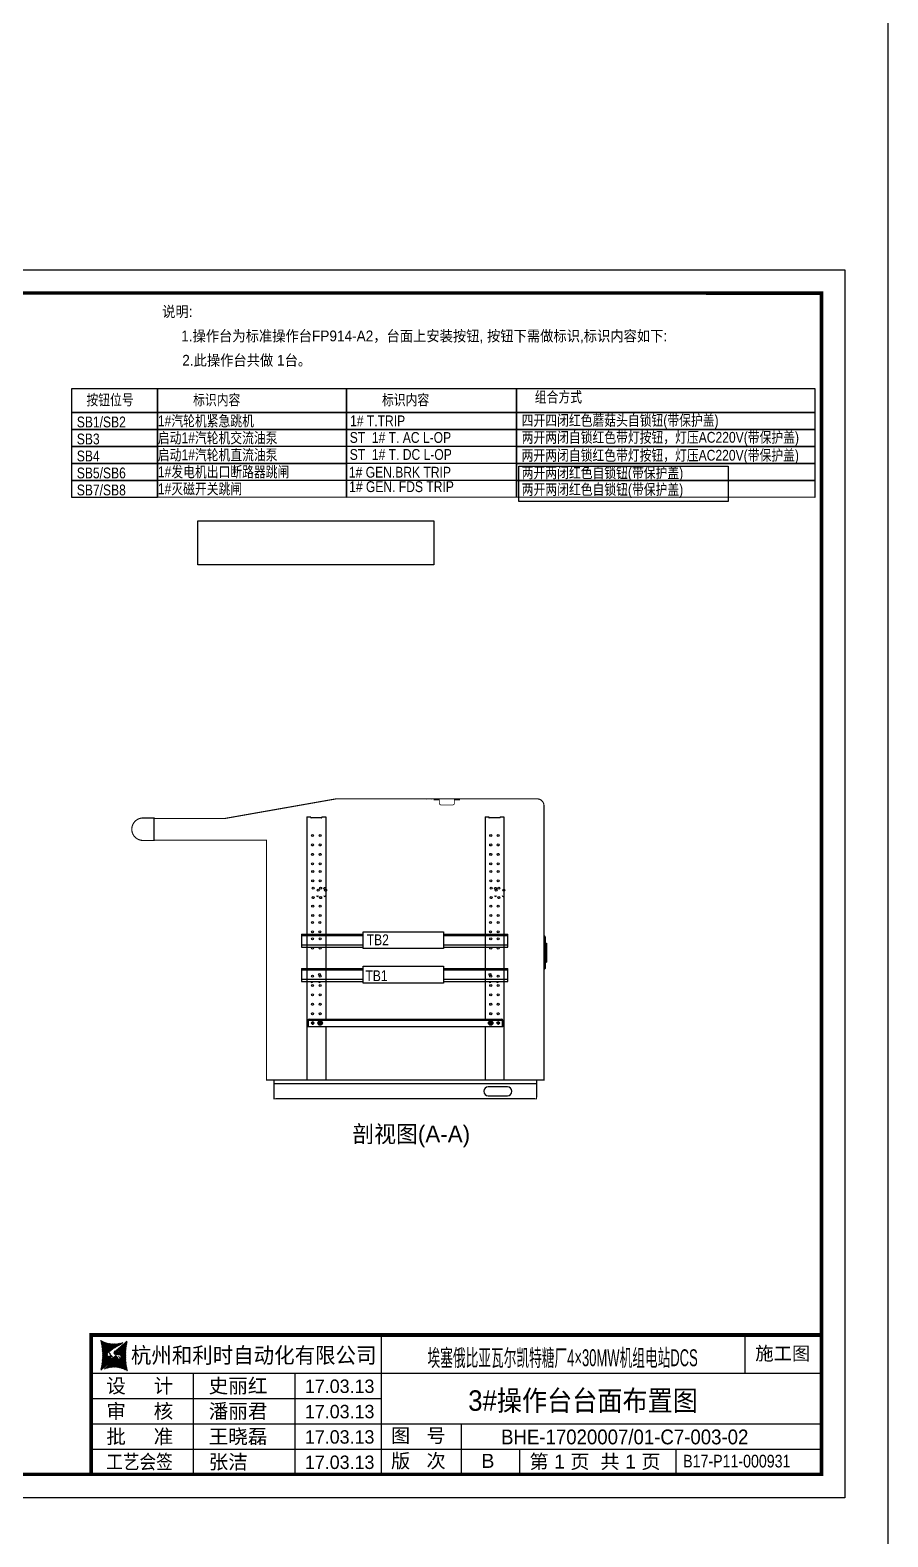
# Model space of a CAD drawing. Extents: x -6428 to 12983, y -8159 to 7918.
# Drawn here: x 825 to 3112, y -4140 to -121 of the extents above; entities that cross this region are included whole.
import ezdxf
from ezdxf.enums import TextEntityAlignment as Align

# ---------------------------------------------------------------- set-up
doc = ezdxf.new("R2010")
doc.units = 0
doc.header["$LTSCALE"] = 10
doc.header["$MEASUREMENT"] = 0
doc.layers.get('0').update_dxf_attribs({"linetype": 'CONTINUOUS'})
doc.layers.add('操作台', color=7, linetype='CONTINUOUS')
doc.layers.add('标准图框及表格', color=7, linetype='CONTINUOUS')
doc.styles.add('HZ', font='arial.ttf')
pattern_1 = [(44.99999999999999, (62644.0067448291, -8867.199472524246), (-0.0585086954904412, 0.0585086954904411), [])]

# ---------------------------------------------------------------- blocks, each defined once
blk = doc.blocks.new('A4横图框')
at = {"layer": '标准图框及表格'}
h = blk.add_hatch(dxfattribs=at)
h.set_pattern_fill('ANSI31', color=5, scale=0.6619503254347141, style=0)
h.set_pattern_definition(pattern_1)
edge = h.paths.add_edge_path()
edge.add_arc((172.0496336600836, 30.69212609582466), 4.385420906004984, 238.1092081981574, 291.6531626184828)
edge.add_line((173.6677973982941, 26.61616453574824), (171.196811844281, 24.96342290218163))
edge.add_arc((159.3070898954674, 24.3208542135166), 10.7566927883141, 346.3915348661823, 374.2500326978036)
edge.add_line((169.7618019691645, 21.78995808790059), (171.9104852834489, 23.56403812982753))
edge.add_line((171.4204084507573, 24.1656820832199), (171.8022310894366, 24.1166197839688))
edge.add_spline(control_points=[(171.9076070613291, 23.5612403362524), (171.9782900895288, 23.62994398235459), (172.1063522407994, 23.75441992713461), (172.0982616688188, 24.08853178891007), (171.9041487548593, 24.10756342964889), (171.8004776051012, 24.11772778213201)], knot_values=[0, 0, 0, 0, 0.4839426457554279, 0.8767979790800492, 1.327118297953632, 1.327118297953632, 1.327118297953632, 1.327118297953632], weights=[1, 1, 1, 1, 1, 1], degree=3, periodic=0)
edge.add_spline(control_points=[(171.1960063120995, 24.96162603088887), (171.1383141229226, 24.91365774510486), (171.0341186915675, 24.8270242458879), (170.9598882847849, 24.7139107687239), (170.9267586692795, 24.6634273324584)], knot_values=[0, 0, 0, 0, 0.3714719093679447, 0.6708997588589845, 0.6708997588589845, 0.6708997588589845, 0.6708997588589845], weights=[1, 1, 1, 1, 1], degree=3, periodic=0)
edge.add_spline(control_points=[(171.0177855927386, 24.80139777460717), (170.9739837601, 24.75182568643358), (170.8874405854212, 24.63411966883577), (170.9097232617123, 24.3685217488732), (171.1438352137548, 24.19634813917073), (171.3287228371982, 24.17648276396212), (171.4184515092992, 24.16684180637679)], knot_values=[0.7541598914195891, 0.7541598914195891, 0.7541598914195891, 0.7541598914195891, 1.341857983071981, 2.043049761279585, 2.907443457733577, 3.722510221717078, 3.722510221717078, 3.722510221717078, 3.722510221717078], weights=[1, 1, 1, 1, 1, 1, 1], degree=3, periodic=0)
h = blk.add_hatch(dxfattribs=at)
h.set_pattern_fill('ANSI31', color=3, scale=0.6619503254347141, style=0)
h.set_pattern_definition(pattern_1)
edge = h.paths.add_edge_path()
edge.add_line((172.3049198977887, 24.52368860467541), (172.721034344714, 24.47090439472086))
edge.add_spline(control_points=[(172.1916602588671, 25.0804680907735), (172.1209772306528, 25.01176444467858), (171.9929150793969, 24.88728849988405), (172.0010056513629, 24.55317663812311), (172.1951185653369, 24.534144997377), (172.2987897150951, 24.52398064490117)], knot_values=[0, 0, 0, 0, 0.4839426457555314, 0.8767979790801576, 1.327118297953697, 1.327118297953697, 1.327118297953697, 1.327118297953697], weights=[1, 1, 1, 1, 1, 1], degree=3, periodic=0)
edge.add_line((174.3374653510318, 26.85175033912531), (172.1887820367474, 25.07767029719838))
edge.add_spline(control_points=[(173.1119433092453, 23.87664749850082), (173.1429732385941, 23.9160490896524), (173.2103720449149, 24.02492790509717), (173.1895440584403, 24.27318667815998), (172.9554321064269, 24.44536028784789), (172.7705444829544, 24.46522566305651), (172.6808158108824, 24.47486662065639)], knot_values=[0.8947336582581218, 0.8947336582581218, 0.8947336582581218, 0.8947336582581218, 1.341857983071981, 2.043049761279585, 2.907443457733577, 3.722510221717078, 3.722510221717078, 3.722510221717078, 3.722510221717078], weights=[1, 1, 1, 1, 1, 1, 1], degree=3, periodic=0)
edge.add_line((173.0325647221971, 23.79264395867943), (173.1243460055912, 23.89147256635482))
edge.add_line((172.905024764018, 23.67952689414087), (173.0325647221971, 23.79264395867212))
edge.add_line((170.431469921873, 22.02554389127766), (172.9024554758862, 23.67828552484428))
edge.add_arc((172.0496336600836, 17.94958233120851), 4.385420906004984, 58.1092081981576, 111.6531626184829)
edge.add_arc((184.7921774246996, 24.3208542135166), 10.7566927883141, 166.3915348661824, 194.2500326978025)
at = {"layer": '标准图框及表格', "color": 7}
for p, q in [((0.0013954609912616, 210.0032846437229), (297.0014441308175, 210.0032846437229)), ((0.0013954609912616, 0.0032502307208233), (0.0013954609912616, 210.0032846437229)), ((297.0014441308175, 210.0032846437229), (297.0014441308175, 0.0032502307208233)), ((217.7550332142755, 4.003284256038056), (217.7550332142755, 27.83661758936654)), ((279.9469701136921, 21.33661758936654), (279.9469701136921, 27.83661758936654)), ((168.1328066468058, 21.33661758936654), (292.9334290521556, 21.33661758936654)), ((185.6449392240147, 4.003284256038056), (185.6449392240292, 21.33661758936654)), ((203.0006413213422, 4.003284256038056), (203.0006413213568, 21.33661758936654)), ((168.1328066468058, 17.00328425603806), (217.7550332142755, 17.00328425603806)), ((168.1328066468058, 12.66995092270957), (292.9334290521556, 12.66995092270957)), ((231.4498319004824, 4.003284256038056), (231.4498319004824, 12.66995092270957)), ((168.1328066468058, 8.336617589373816), (292.9334290521556, 8.336617589373816)), ((241.4270588527042, 4.003284256038056), (241.4270588527042, 8.336617589373816)), ((268.120108647513, 4.003284256038056), (268.120108647513, 8.336617589373816)), ((168.1328066468058, 4.003284256038056), (292.9334290521556, 4.003284256038056)), ((297.0014441308175, 0.0032502307208233), (0.0013954609912616, 0.0032502307208233))]:
    blk.add_line(p, q, dxfattribs=at)
for points, const_width in [([(12.00143194437442, 206.0152988131507), (293.0014441308175, 206.0032506184056), (293.0014441308175, 4.003284256038056), (12.00143194437442, 4.003284256038056), (12.00143194437442, 206.0032506184056)], 0.6000000983228672), ([(292.9334290521556, 27.83661758937381), (168.1328066468058, 27.83661758937381), (168.1328066468058, 4.003284256038056)], 0.65)]:
    blk.add_lwpolyline(points, dxfattribs=dict(at, const_width=const_width))
at = {"layer": '标准图框及表格', "color": 5, "style": 'HZ'}
for s, p in [('pgqh', (170.0333635432534, 25.80304024583023)), ('hollilas', (170.0466366199025, 23.71374969515312))]:
    blk.add_text(s, height=0.4136785714285714, dxfattribs=at).set_placement(p)
at = {"layer": '标准图框及表格', "color": 7, "style": 'HZ'}
for s, height, width, p in [('杭州和利时自动化有限公司', 2.7, 0.95, (174.9285941560083, 23.02911227819135)), ('工艺会签', 2.449999999999999, 0.85, (170.7212873600156, 4.927898099951165))]:
    blk.add_text(s, height=height, dxfattribs=dict(at, width=width)).set_placement(p)
at = {"layer": '标准图框及表格', "color": 3, "style": 'HZ'}
for s, height, p in [('auto', 0.6894642857142859, (172.1807441825285, 24.64895443542486)), ('hollysys', 0.3447321428571429, (172.3103532946761, 22.62004550448043))]:
    blk.add_text(s, height=height, dxfattribs=at).set_placement(p)
at = {"layer": '标准图框及表格', "color": 7, "style": 'HZ'}
for s, height, p in [('设     计', 2.449999999999999, (170.7212873600156, 17.92789809995847)), ('审     核', 2.449999999999999, (170.7212873600156, 13.59456476662271)), ('批     准', 2.449999999999999, (170.7212873600119, 9.261231433286953)), ('图   号', 2.399999999999999, (219.3988483406183, 9.450548544822992)), ('版   次', 2.399999999999999, (219.3988483406183, 5.117215211487234))]:
    blk.add_text(s, height=height, dxfattribs=at).set_placement(p)
at = {"layer": '标准图框及表格', "color": 7, "style": 'HZ', "flags": 8}
for tag, height, width, p in [('工程名称', 2.892696969694902, 0.65, (247.8353315485956, 22.94014901757174)), ('图纸名称', 3.499999999999999, 0.9, (252.2228085267316, 14.87880182043022))]:
    blk.add_attdef(tag, text='', height=height, dxfattribs=dict(at, width=width)).set_placement(p, align=Align.CENTER)
blk.add_attdef('设计阶段', text='', height=2.299999999999999, dxfattribs=at).set_placement((286.3714665038433, 23.54666542107214), align=Align.CENTER)
for tag, p, height in [('设计人', (188.2334199372244, 17.92789809995847), 2.449999999999999), ('审核人', (188.2334199372099, 13.59456476662271), 2.449999999999999), ('会签人', (188.2334199372099, 9.2612314332942), 2.449999999999999), ('批准人', (188.2334199371953, 4.927898099958441), 2.449999999999999), ('版次', (234.8449582635331, 5.117215211487234), 2.399999999999999), ('第几页共几页', (243.0562623004216, 4.991982186801863), 2.399999999999999)]:
    blk.add_attdef(tag, p, '', height=height, dxfattribs=at)
for tag, p, height, width in [('设计时间', (204.6762329055318, 17.92789809995847), 2.299999999999999, 0.95), ('审核时间', (204.6762329055318, 13.59456476662998), 2.299999999999999, 0.95), ('会签时间', (204.6762329055172, 9.2612314332942), 2.299999999999999, 0.95), ('图纸编号', (238.2096247235004, 9.144936985527348), 2.531109848483039, 0.9), ('批准时间', (204.6762329055172, 4.927898099958441), 2.299999999999999, 0.95), ('图纸标准', (269.3453519223485, 5.193019987101081), 2.169522727271176, 0.8)]:
    blk.add_attdef(tag, p, '', height=height, dxfattribs=dict(at, width=width))

msp = doc.modelspace()

# ---------------------------------------------------------------- linework, layer by layer
at = {"color": 6}
for p, q in [((1548.231584195234, -2531.827110673401), (1712.845707080776, -2531.827110673401)), ((1927.401229699853, -2531.827110673401), (2098.727741921559, -2531.827110673401)), ((2098.727741921559, -2566.827110673401), (2098.727741921559, -2531.827110673401)), ((1712.845707080776, -2536.827110673401), (1548.231584195234, -2536.827110673401)), ((1712.845707080776, -2561.827110673401), (1548.231584195234, -2561.827110673401)), ((1548.231584195234, -2566.827110673401), (1712.845707080776, -2566.827110673401)), ((2098.727741921559, -2536.827110673401), (1927.401229699853, -2536.827110673401)), ((2098.727741921559, -2561.827110673401), (1927.401229699853, -2561.827110673401)), ((1927.401229699853, -2566.827110673401), (2098.727741921559, -2566.827110673401)), ((1547.98804579218, -2623.5034792166), (1712.602168677721, -2623.5034792166)), ((1712.602168677721, -2628.5034792166), (1547.98804579218, -2628.5034792166)), ((1927.157691296798, -2623.5034792166), (2098.484203518504, -2623.5034792166)), ((2098.484203518504, -2628.5034792166), (1927.157691296798, -2628.5034792166)), ((2098.484203518504, -2658.5034792166), (2098.484203518504, -2623.5034792166)), ((1712.602168677721, -2653.5034792166), (1547.98804579218, -2653.5034792166)), ((1547.98804579218, -2658.5034792166), (1712.602168677721, -2658.5034792166)), ((2098.484203518504, -2653.5034792166), (1927.157691296798, -2653.5034792166)), ((1927.157691296798, -2658.5034792166), (2098.484203518504, -2658.5034792166))]:
    msp.add_line(p, q, dxfattribs=at)
at = {"layer": '操作台', "color": 3}
msp.add_line((2122.093665446786, -1076.797133716315), (2122.093665446786, -1276.16839103044), dxfattribs=at)
at = {"layer": '操作台', "color": 2, "linetype": 'Continuous'}
for p, q in [((1880.484685120781, -2170.307938020284), (1881.885100197182, -2172.307938020284)), ((1894.665047634885, -2170.307938020284), (1896.065462711286, -2172.307938020284)), ((1908.845410148982, -2170.307938020284), (1910.245825225383, -2172.307938020284)), ((1567.34732753988, -2763.607319316884), (1566.395314760081, -2760.054359252884)), ((1573.452593919978, -2761.288807293785), (1572.916695535078, -2759.288807293785)), ((1580.179103724179, -2761.288807293785), (1579.643205339279, -2759.288807293785)), ((1586.905613528482, -2761.288807293785), (1586.369715143582, -2759.288807293785)), ((1593.632123332679, -2761.288807293785), (1593.096224947779, -2759.288807293785)), ((1600.358633136978, -2761.288807293785), (1599.822734752078, -2759.288807293785)), ((1607.085142941178, -2761.288807293785), (1606.549244556282, -2759.288807293785)), ((1613.811652745481, -2761.288807293785), (1613.275754360581, -2759.288807293785)), ((1620.538162549678, -2761.288807293785), (1620.00226416488, -2759.288807293785)), ((1627.264672353981, -2761.288807293785), (1626.728773969081, -2759.288807293785)), ((1633.991182158182, -2761.288807293785), (1633.45528377338, -2759.288807293785)), ((1640.717691962481, -2761.288807293785), (1640.18179357758, -2759.288807293785)), ((1647.444201766678, -2761.288807293785), (1646.90830338188, -2759.288807293785)), ((1654.17071157098, -2761.288807293785), (1653.63481318608, -2759.288807293785)), ((1660.897221375181, -2761.288807293785), (1660.361322990379, -2759.288807293785)), ((1667.62373117948, -2761.288807293785), (1667.08783279458, -2759.288807293785)), ((1674.350240983681, -2761.288807293785), (1673.814342598879, -2759.288807293785)), ((1681.07675078798, -2761.288807293785), (1680.54085240308, -2759.288807293785)), ((1687.803260592181, -2761.288807293785), (1687.267362207382, -2759.288807293785)), ((1694.52977039648, -2761.288807293785), (1693.99387201158, -2759.288807293785)), ((1701.256280200677, -2761.288807293785), (1700.720381815878, -2759.288807293785)), ((1707.982790004979, -2761.288807293785), (1707.44689162008, -2759.288807293785)), ((1714.70929980918, -2761.288807293785), (1714.173401424382, -2759.288807293785)), ((1721.435809613479, -2761.288807293785), (1720.899911228579, -2759.288807293785)), ((1728.16231941768, -2761.288807293785), (1727.626421032878, -2759.288807293785)), ((1734.888829221982, -2761.288807293785), (1734.352930837082, -2759.288807293785)), ((1741.61533902618, -2761.288807293785), (1741.079440641382, -2759.288807293785)), ((1748.341848830479, -2761.288807293785), (1747.805950445578, -2759.288807293785)), ((1755.068358634679, -2761.288807293785), (1754.532460249877, -2759.288807293785)), ((1761.794868438982, -2761.288807293785), (1761.258970054082, -2759.288807293785)), ((1768.521378243179, -2761.288807293785), (1767.985479858381, -2759.288807293785)), ((1775.247888047478, -2761.288807293785), (1774.711989662578, -2759.288807293785)), ((1781.974397851777, -2761.288807293785), (1781.438499466877, -2759.288807293785)), ((1788.700907655982, -2761.288807293785), (1788.165009271082, -2759.288807293785)), ((1795.42741746028, -2761.288807293785), (1794.89151907538, -2759.288807293785)), ((1802.153927264478, -2761.288807293785), (1801.618028879578, -2759.288807293785)), ((1808.88043706878, -2761.288807293785), (1808.34453868388, -2759.288807293785)), ((1815.606946872981, -2761.288807293785), (1815.071048488081, -2759.288807293785)), ((1822.33345667728, -2761.288807293785), (1821.79755829238, -2759.288807293785)), ((1829.059966481477, -2761.288807293785), (1828.524068096679, -2759.288807293785)), ((1835.78647628578, -2761.288807293785), (1835.25057790088, -2759.288807293785)), ((1842.51298608998, -2761.288807293785), (1841.977087705182, -2759.288807293785)), ((1849.239495894279, -2761.288807293785), (1848.70359750938, -2759.288807293785)), ((1855.96600569848, -2761.288807293785), (1855.430107313678, -2759.288807293785)), ((1862.692515502779, -2761.288807293785), (1862.156617117883, -2759.288807293785)), ((1869.41902530698, -2761.288807293785), (1868.883126922182, -2759.288807293785)), ((1876.145535111279, -2761.288807293785), (1875.609636726379, -2759.288807293785)), ((1882.87204491548, -2761.288807293785), (1882.336146530678, -2759.288807293785)), ((1889.598554719782, -2761.288807293785), (1889.062656334882, -2759.288807293785)), ((1896.32506452398, -2761.288807293785), (1895.789166139182, -2759.288807293785)), ((1903.051574328279, -2761.288807293785), (1902.515675943379, -2759.288807293785)), ((1909.778084132483, -2761.288807293785), (1909.242185747678, -2759.288807293785)), ((1916.504593936782, -2761.288807293785), (1915.968695551882, -2759.288807293785)), ((1923.231103740979, -2761.288807293785), (1922.695205356181, -2759.288807293785)), ((1929.957613545278, -2761.288807293785), (1929.421715160378, -2759.288807293785)), ((1936.684123349483, -2761.288807293785), (1936.148224964677, -2759.288807293785)), ((1943.410633153782, -2761.288807293785), (1942.874734768882, -2759.288807293785)), ((1950.137142957979, -2761.288807293785), (1949.60124457318, -2759.288807293785)), ((1956.863652762278, -2761.288807293785), (1956.327754377378, -2759.288807293785)), ((1963.590162566482, -2761.288807293785), (1963.05426418168, -2759.288807293785)), ((1970.316672370781, -2761.288807293785), (1969.780773985881, -2759.288807293785)), ((1977.04318217508, -2761.288807293785), (1976.50728379018, -2759.288807293785)), ((1983.769691979277, -2761.288807293785), (1983.233793594381, -2759.288807293785)), ((1990.49620178358, -2761.288807293785), (1989.96030339868, -2759.288807293785)), ((1997.222711587781, -2761.288807293785), (1996.686813202881, -2759.288807293785)), ((2003.94922139208, -2761.288807293785), (2003.41332300718, -2759.288807293785)), ((2010.67573119628, -2761.288807293785), (2010.139832811379, -2759.288807293785)), ((2017.402241000582, -2761.288807293785), (2016.866342615682, -2759.288807293785)), ((2024.128750804779, -2761.288807293785), (2023.592852419981, -2759.288807293785)), ((2030.855260609079, -2761.288807293785), (2030.319362224179, -2759.288807293785)), ((2037.581770413279, -2761.288807293785), (2037.045872028477, -2759.288807293785)), ((2044.308280217582, -2761.288807293785), (2043.772381832682, -2759.288807293785)), ((2051.034790021779, -2761.288807293785), (2050.498891636981, -2759.288807293785)), ((2057.761299826078, -2761.288807293785), (2057.225401441178, -2759.288807293785)), ((2064.487809630282, -2761.288807293785), (2063.951911245477, -2759.288807293785)), ((2071.214319434581, -2761.288807293785), (2070.678421049681, -2759.288807293785)), ((2077.940829238778, -2761.288807293785), (2077.40493085398, -2759.288807293785)), ((2085.34732753988, -2763.826558912585), (2084.34468878208, -2760.084660126685))]:
    msp.add_line(p, q, dxfattribs=at)
at = {"layer": '操作台', "color": 3, "linetype": 'Continuous'}
for p, q in [((1562.84732753988, -2219.288807293785), (1562.84732753988, -2220.775023407184)), ((1562.84732753988, -2219.288807293785), (1572.84732753988, -2219.288807293785)), ((1562.84732753988, -2221.986062004585), (1562.84732753988, -2921.326787911184)), ((1572.84732753988, -2220.626566477485), (1572.84732753988, -2220.788807293785)), ((1601.84732753988, -2221.788807293785), (1573.84732753988, -2221.788807293785)), ((1602.84732753988, -2219.288807293785), (1602.84732753988, -2220.788807293785)), ((1602.84732753988, -2219.288807293785), (1612.84732753988, -2219.288807293785)), ((1612.84732753988, -2219.288807293785), (1612.84732753988, -2619.288807293785)), ((2037.84732753988, -2219.288807293785), (2047.84732753988, -2219.288807293785)), ((2037.84732753988, -2219.288807293785), (2037.84732753988, -2619.288807293785)), ((2047.84732753988, -2219.288807293785), (2047.84732753988, -2220.788807293785)), ((2076.84732753988, -2221.788807293785), (2048.847327539879, -2221.788807293785)), ((2077.847327539879, -2219.288807293785), (2087.84732753988, -2219.288807293785)), ((2077.847327539879, -2219.288807293785), (2077.847327539879, -2220.788807293785)), ((2087.84732753988, -2219.288807293785), (2087.84732753988, -2921.326787911184)), ((1612.84732753988, -2619.288807293785), (1612.84732753988, -2759.288807293785)), ((2037.84732753988, -2619.288807293785), (2037.84732753988, -2759.288807293785)), ((1612.84732753988, -2779.288807293785), (1612.84732753988, -2921.326787911184)), ((2037.84732753988, -2779.288807293785), (2037.84732753988, -2921.326787911184)), ((1474.913207095776, -2921.326787911184), (1474.913207095776, -2966.826787911184)), ((2174.913207095775, -2921.326787911184), (2174.913207095775, -2966.826787911484)), ((2170.413207095776, -2971.326787911484), (1479.413207095776, -2971.326787911184)), ((2097.413207095776, -2939.326787911484), (2046.413207095775, -2939.326787911484)), ((2046.413207095775, -2963.326787911484), (2097.413207095776, -2963.326787911484))]:
    msp.add_line(p, q, dxfattribs=at)
at = {"layer": '操作台', "color": 6}
for p, q in [((1562.847326808338, -2393.964903493873), (1562.847326808338, -2428.964903493873)), ((1548.231584195234, -2531.827110673401), (1548.231584195234, -2566.827110673401)), ((1547.98804579218, -2623.5034792166), (1547.98804579218, -2658.5034792166))]:
    msp.add_line(p, q, dxfattribs=at)
at = {"layer": '操作台', "color": 7, "linetype": 'Continuous'}
for p, q in [((2194.913207095775, -2536.926787911182), (2195.913207095776, -2536.926787911182)), ((2197.913207095775, -2538.926787911182), (2195.913207095776, -2536.926787911182)), ((2195.913207095776, -2536.926787911182), (2195.913207095776, -2625.426787911183)), ((2197.913207095775, -2538.926787911182), (2197.913207095775, -2623.426787911182)), ((2197.913207095775, -2555.776787911183), (2201.913207095775, -2555.776787911183)), ((2201.913207095775, -2555.776787911183), (2201.913207095775, -2606.576787911184)), ((2197.913207095775, -2584.176787911182), (2201.913207095775, -2584.176787911182)), ((2197.913207095775, -2591.176787911182), (2201.913207095775, -2591.176787911182)), ((2197.913207095775, -2606.576787911184), (2201.913207095775, -2606.576787911184)), ((2194.913207095775, -2625.426787911183), (2195.913207095776, -2625.426787911183)), ((2197.913207095775, -2623.426787911182), (2195.913207095776, -2625.426787911183)), ((1565.34732753988, -2779.288807293785), (1565.34732753988, -2762.288807293785)), ((1567.34732753988, -2779.288807293785), (1567.34732753988, -2762.288807293785)), ((1568.34732753988, -2759.288807293785), (2082.34732753988, -2759.288807293785)), ((1568.34732753988, -2761.288807293785), (2082.34732753988, -2761.288807293785)), ((1568.34732753988, -2761.955473960384), (1568.34732753988, -2761.288807293785)), ((1596.41732753988, -2766.811974638985), (1594.987327539879, -2769.288807293785)), ((1594.987327539879, -2769.288807293785), (1596.41732753988, -2771.765639948585)), ((1599.27732753988, -2766.811974638985), (1596.41732753988, -2766.811974638985)), ((1596.41732753988, -2771.765639948585), (1599.27732753988, -2771.765639948585)), ((1600.70732753988, -2769.288807293785), (1599.27732753988, -2766.811974638985)), ((1599.27732753988, -2771.765639948585), (1600.70732753988, -2769.288807293785)), ((2051.417327539879, -2766.811974638985), (2049.987327539879, -2769.288807293785)), ((2049.987327539879, -2769.288807293785), (2051.417327539879, -2771.765639948585)), ((2054.27732753988, -2766.811974638985), (2051.417327539879, -2766.811974638985)), ((2051.417327539879, -2771.765639948585), (2054.27732753988, -2771.765639948585)), ((2055.707327539877, -2769.288807293785), (2054.27732753988, -2766.811974638985)), ((2054.27732753988, -2771.765639948585), (2055.707327539877, -2769.288807293785)), ((2082.34732753988, -2761.955473960384), (2082.34732753988, -2761.288807293785)), ((2083.34732753988, -2762.288807293785), (2083.34732753988, -2779.288807293785)), ((2085.34732753988, -2762.288807293785), (2085.34732753988, -2779.288807293785)), ((2085.34732753988, -2779.288807293785), (1565.34732753988, -2779.288807293785)), ((1596.947327539879, -2774.190446598884), (1596.947327539879, -2774.866665305584)), ((1597.84732753988, -2774.271729758785), (1597.84732753988, -2774.938807293785)), ((2051.947327539882, -2774.190446598884), (2051.947327539882, -2774.866665305584)), ((2052.847327539879, -2774.271729758785), (2052.847327539879, -2774.938807293785)), ((2174.913207095775, -2931.326787911184), (1474.913207095776, -2931.326787911184))]:
    msp.add_line(p, q, dxfattribs=at)
at = {"layer": '操作台', "color": 1}
for points in [[(-1960.534827907701, 7917.811822124291), (3112.040245088196, 7917.811822124291), (3112.040245088196, -8159.118819149087), (-1960.534827907701, -8159.118819149087)], [(2127.59142068107, -1283.672028438901), (2686.342304729129, -1283.672028438901), (2686.342304729129, -1378.145995352243), (2127.59142068107, -1378.145995352243)], [(1272.212633632444, -1429.584232451234), (1900.914295933355, -1429.584232451234), (1900.914295933355, -1547.157860277308), (1272.212633632444, -1547.157860277308)]]:
    msp.add_lwpolyline(points, close=True, dxfattribs=at)
at = {"layer": '操作台', "color": 4}
for points in [[(935.6316414630346, -1076.797133716315), (1164.673223632769, -1076.797133716315), (1164.673223632769, -1140.356172768417), (935.6316414630346, -1140.356172768417)], [(1164.673223632769, -1076.797133716315), (1668.469476816941, -1076.797133716315), (1668.469476816941, -1140.356172768417), (1164.673223632769, -1140.356172768417)], [(1668.469476816941, -1076.797133716315), (2122.093665446786, -1076.797133716315), (2122.093665446786, -1140.356172768414), (1668.469476816941, -1140.356172768417)], [(2122.093665446786, -1076.797133716315), (2917.660353979761, -1076.797133716315), (2917.660353979761, -1140.356172768417), (2122.093665446786, -1140.356172768414)], [(935.6316414630346, -1140.356172768417), (1164.673223632769, -1140.356172768417), (1164.673223632769, -1185.692269135391), (935.6316414630346, -1185.692269135391)], [(1164.673223632769, -1140.356172768417), (1668.469476816942, -1140.356172768417), (1668.469476816942, -1185.692269135392), (1164.673223632769, -1185.692269135392)], [(1668.469476816941, -1140.356172768417), (2122.093665446786, -1140.356172768414), (2122.093665446786, -1185.692269135392), (1668.469476816941, -1185.692269135392)], [(2122.093665446786, -1140.35617276842), (2917.660353979761, -1140.356172768417), (2917.660353979761, -1185.692269135391), (2122.093665446786, -1185.692269135391)], [(935.6316414630346, -1185.692269135391), (1164.673223632769, -1185.692269135391), (1164.673223632769, -1231.028365502365), (935.6316414630346, -1231.028365502365)], [(1164.673223632769, -1185.692269135391), (1668.469476816942, -1185.692269135391), (1668.469476816942, -1230.726136461111), (1164.673223632769, -1231.028365502365)], [(1668.469476816941, -1185.692269135391), (2122.093665446786, -1185.692269135391), (2122.093665446786, -1231.028365502366), (1668.469476816941, -1231.028365502364)], [(2122.093665446786, -1185.692269135392), (2917.660353979761, -1185.692269135392), (2917.660353979761, -1231.028365502364), (2122.093665446786, -1231.028365502366)], [(935.6316414630346, -1231.028365502365), (1164.673223632769, -1231.028365502365), (1164.673223632769, -1276.364461869339), (935.6316414630346, -1276.364461869339)], [(1164.673223632769, -1231.028365502365), (1668.469476816942, -1230.726136461111), (1668.469476816942, -1276.16839103044), (1164.673223632769, -1276.364461869339)], [(1668.469476816941, -1231.028365502364), (2122.093665446786, -1230.756234848846), (2122.093665446786, -1276.36446186934), (1668.469476816941, -1276.364461869339)], [(2122.093665446786, -1231.028365502366), (2917.660353979761, -1231.028365502364), (2917.660353979761, -1276.364461869339), (2122.093665446786, -1276.125754702412)], [(935.6316414630346, -1276.364461869339), (1164.673223632769, -1276.364461869339), (1164.673223632769, -1321.700558236313), (935.6316414630346, -1321.700558236313)], [(1164.673223632769, -1276.364461869339), (1668.469476816942, -1276.364461869339), (1668.469476816942, -1321.398329195059), (1164.673223632769, -1321.700558236313)], [(1668.469476816941, -1276.364461869339), (2122.093665446786, -1276.125754702412), (2122.093665446786, -1321.700558236314), (1668.469476816941, -1321.700558236312)], [(2122.093665446786, -1276.36446186934), (2917.660353979761, -1276.36446186934), (2917.660353979761, -1321.700558236314), (2122.093665446786, -1321.461851069388)], [(935.6316414630346, -1321.700558236313), (1164.673223632769, -1321.700558236313), (1164.673223632769, -1367.036654603286), (935.6316414630346, -1367.036654603286)], [(1164.673223632769, -1321.700558236313), (1668.469476816942, -1321.398329195059), (1668.469476816942, -1366.840583764387), (1164.673223632769, -1367.036654603286)], [(1668.469476816941, -1321.700558236312), (2122.093665446786, -1321.398329195059), (2122.093665446786, -1366.840583764388), (1668.469476816941, -1367.036654603286)], [(2122.093665446786, -1321.700558236314), (2917.660353979761, -1321.700558236314), (2917.660353979761, -1367.036654603286), (2122.093665446786, -1366.797947436359)]]:
    msp.add_lwpolyline(points, close=True, dxfattribs=at)
at = {"layer": '操作台', "const_width": 3, "flags": 128}
for points in [[(2194.913207095775, -2918.326787911184), (2194.913207095775, -2189.326787911184, 0.4142135623730951), (2176.913207095775, -2171.326787911183), (1640.131928754582, -2171.326787911183), (1344.738229769126, -2223.374100443883), (1154.934479086068, -2223.374100443883)], [(1125.113207095787, -2222.174100443884, 0.4045873928022174), (1095.703249831688, -2252.17793189022, 0.4122384247891083), (1125.113207095787, -2282.174100443884, 1.013330113985057)]]:
    msp.add_lwpolyline(points, format="xyb", dxfattribs=at)
at = {"layer": '操作台', "color": 7, "const_width": 2}
msp.add_lwpolyline([(1900.910113617684, -2173.807938020285), (1915.823516695983, -2173.940412960567), (1915.823516695983, -2182.485594261355, 0.4142135623730951), (1920.823516695983, -2187.485594261355), (1951.163278470646, -2187.485594261355, 0.4128757709779376), (1956.163226266142, -2182.508442506343), (1956.203006836499, -2173.803144783263), (1970.910113617685, -2173.807938020285)], format="xyb", dxfattribs=at)
at = {"layer": '操作台', "const_width": 3, "flags": 128}
for points in [[(1125.113207095787, -2282.174100443884), (1154.934479086068, -2282.174100443884), (1154.934479086068, -2222.174100443884), (1125.113207095787, -2222.174100443884)], [(1454.913207095775, -2918.326787911184), (1454.913207095775, -2281.374100443883), (1154.934479086068, -2281.374100443883)], [(2194.913207095775, -2281.326787911184), (2194.913207095775, -2921.326787911184), (1454.913207095775, -2921.326787911184), (1454.913207095775, -2281.374100443883)], [(2174.913207095775, -2921.326787911184), (2174.913207095775, -2971.326787911486), (1474.913207095776, -2971.326787911182), (1474.913207095776, -2921.326787911184)]]:
    msp.add_lwpolyline(points, dxfattribs=at)
at = {"layer": '操作台', "color": 3}
for points in [[(1712.845707080776, -2526.118932146588), (1927.401229699853, -2526.118932146588), (1927.401229699853, -2570.801568707286), (1712.845707080776, -2570.801568707286)], [(1712.602168677721, -2617.795300689787), (1927.157691296798, -2617.795300689787), (1927.157691296798, -2662.477937250485), (1712.602168677721, -2662.477937250485)]]:
    msp.add_lwpolyline(points, close=True, dxfattribs=at)
at = {"layer": '操作台', "color": 3, "linetype": 'Continuous'}
for centre, radius in [((1577.84732753988, -2269.288807293785), 2.649999999999998), ((1597.84732753988, -2269.288807293785), 2.649999999999998), ((2052.847327539879, -2269.288807293785), 2.649999999999998), ((2072.84732753988, -2269.288807293785), 2.649999999999998), ((1577.84732753988, -2294.288807293785), 2.649999999999998), ((1577.84732753988, -2319.288807293785), 2.649999999999998), ((1597.84732753988, -2294.288807293785), 2.649999999999998), ((1597.84732753988, -2319.288807293785), 2.649999999999998), ((2052.847327539879, -2294.288807293785), 2.649999999999998), ((2052.847327539879, -2319.288807293785), 2.649999999999998), ((2072.84732753988, -2294.288807293785), 2.649999999999998), ((2072.84732753988, -2319.288807293785), 2.649999999999998), ((1577.84732753988, -2344.288807293785), 2.649999999999998), ((1578.103458597769, -2364.871548198694), 2.649999999999998), ((1597.84732753988, -2344.288807293785), 2.649999999999998), ((1598.103458597769, -2364.871548198694), 2.649999999999998), ((2052.847327539879, -2344.288807293785), 2.649999999999998), ((2053.103458597769, -2364.871548198694), 2.649999999999998), ((2072.84732753988, -2344.288807293785), 2.649999999999998), ((2073.103458597769, -2364.871548198694), 2.649999999999998), ((1578.103458597769, -2389.871548198694), 2.649999999999998), ((1579.300534278832, -2409.731189792706), 2.649999999999998), ((1598.103458597769, -2389.871548198694), 2.649999999999998), ((1599.300534278832, -2409.731189792706), 2.649999999999998), ((1610.837762800207, -2409.953547866381), 2.649999999999999), ((2053.103458597769, -2389.871548198694), 2.649999999999998), ((2054.300534278832, -2409.731189792706), 2.649999999999998), ((2065.837762800207, -2409.953547866381), 2.649999999999999), ((2073.103458597769, -2389.871548198694), 2.649999999999998), ((2074.300534278831, -2409.731189792706), 2.649999999999998), ((1579.300534278832, -2434.731189792706), 2.649999999999998), ((1592.706608556038, -2414.750231571058), 2.649999999999998), ((1599.300534278832, -2434.731189792706), 2.649999999999998), ((1612.706608556038, -2414.750231571058), 2.649999999999998), ((2054.300534278832, -2434.731189792706), 2.649999999999998), ((2067.706608556038, -2414.750231571058), 2.649999999999998), ((2074.300534278831, -2434.731189792706), 2.649999999999998), ((2087.706608556038, -2414.750231571058), 2.649999999999998), ((1578.103458597769, -2457.581532327508), 2.649999999999998), ((1578.103458597769, -2482.581532327508), 2.649999999999998), ((1598.103458597769, -2457.581532327508), 2.649999999999998), ((1598.103458597769, -2482.581532327508), 2.649999999999998), ((2053.103458597769, -2457.581532327508), 2.649999999999998), ((2053.103458597769, -2482.581532327508), 2.649999999999998), ((2073.103458597769, -2457.581532327508), 2.649999999999998), ((2073.103458597769, -2482.581532327508), 2.649999999999998), ((1577.504920757238, -2501.244951713065), 2.649999999999998), ((1577.504920757238, -2526.244951713066), 2.649999999999998), ((1597.504920757238, -2501.244951713065), 2.649999999999998), ((1597.504920757238, -2526.244951713066), 2.649999999999998), ((2052.504920757238, -2501.244951713065), 2.649999999999998), ((2052.504920757238, -2526.244951713066), 2.649999999999998), ((2072.504920757238, -2501.244951713065), 2.649999999999998), ((2072.504920757238, -2526.244951713066), 2.649999999999998), ((1577.84732753988, -2544.288807293785), 2.649999999999998), ((1577.84732753988, -2569.288807293785), 2.649999999999998), ((1597.84732753988, -2544.288807293785), 2.649999999999998), ((1597.84732753988, -2569.288807293785), 2.649999999999998), ((2052.847327539879, -2544.288807293785), 2.649999999999998), ((2052.847327539879, -2569.288807293785), 2.649999999999998), ((2072.84732753988, -2544.288807293785), 2.649999999999998), ((2072.84732753988, -2569.288807293785), 2.649999999999998), ((1577.84732753988, -2644.288807293785), 2.649999999999998), ((1595.978481784049, -2639.492123589108), 2.649999999999999), ((1597.84732753988, -2644.288807293785), 2.649999999999998), ((2050.978481784049, -2639.492123589108), 2.649999999999999), ((2052.847327539879, -2644.288807293785), 2.649999999999998), ((2072.84732753988, -2644.288807293785), 2.649999999999998), ((1577.84732753988, -2669.288807293785), 2.649999999999998), ((1577.84732753988, -2694.288807293785), 2.649999999999998), ((1597.84732753988, -2669.288807293785), 2.649999999999998), ((1597.84732753988, -2694.288807293785), 2.649999999999998), ((2052.847327539879, -2669.288807293785), 2.649999999999998), ((2052.847327539879, -2694.288807293785), 2.649999999999998), ((2072.84732753988, -2669.288807293785), 2.649999999999998), ((2072.84732753988, -2694.288807293785), 2.649999999999998), ((1577.84732753988, -2719.288807293785), 2.649999999999998), ((1597.84732753988, -2719.288807293785), 2.649999999999998), ((2052.847327539879, -2719.288807293785), 2.649999999999998), ((2072.84732753988, -2719.288807293785), 2.649999999999998), ((1577.84732753988, -2744.288807293785), 2.649999999999998), ((1597.84732753988, -2744.288807293785), 2.649999999999998), ((2052.847327539879, -2744.288807293785), 2.649999999999998), ((2072.84732753988, -2744.288807293785), 2.649999999999998)]:
    msp.add_circle(centre, radius, dxfattribs=at)
at = {"layer": '操作台', "color": 7, "linetype": 'Continuous'}
for centre, radius in [((1577.84732753988, -2769.288807293785), 3.249999999999998), ((1577.84732753988, -2769.288807293785), 2.758499999999998), ((1577.84732753988, -2769.288807293785), 2.458499999999999), ((1597.84732753988, -2769.288807293785), 5.999999999999997), ((1597.84732753988, -2769.288807293785), 5.649999999999998), ((1597.84732753988, -2769.288807293785), 4.999999999999998), ((1597.84732753988, -2769.288807293785), 4.749999999999998), ((1597.84732753988, -2769.288807293785), 2.859999999999998), ((2052.847327539879, -2769.288807293785), 5.999999999999997), ((2052.847327539879, -2769.288807293785), 5.649999999999998), ((2052.847327539879, -2769.288807293785), 4.999999999999998), ((2052.847327539879, -2769.288807293785), 4.749999999999998), ((2052.847327539879, -2769.288807293785), 2.859999999999998), ((2072.84732753988, -2769.288807293785), 3.249999999999998), ((2072.84732753988, -2769.288807293785), 2.758499999999998), ((2072.84732753988, -2769.288807293785), 2.458499999999999)]:
    msp.add_circle(centre, radius, dxfattribs=at)
at = {"layer": '操作台', "color": 6, "linetype": 'Continuous'}
for centre in [(1597.84732753988, -2769.288807293785), (2052.847327539879, -2769.288807293785)]:
    msp.add_circle(centre, 2.458499999999999, dxfattribs=at)
at = {"layer": '操作台', "color": 3, "linetype": 'Continuous'}
for centre, radius, start, end in [((1573.84732753988, -2220.788807293785), 0.9999999999999996, 180, 270), ((1601.84732753988, -2220.788807293785), 0.9999999999999996, 270, 0), ((2048.847327539879, -2220.788807293785), 0.9999999999999996, 180, 270), ((2076.84732753988, -2220.788807293785), 0.9999999999999996, 270, 0), ((1590.837762800207, -2428.964903493873), 2.649999999999998, 180, 0), ((1610.837762800207, -2428.964903493873), 2.649999999999998, 180, 0), ((2065.837762800207, -2428.964903493873), 2.649999999999998, 180, 0), ((2085.837762800207, -2428.964903493873), 2.649999999999998, 180, 0), ((1575.978481784049, -2658.5034792166), 2.649999999999998, 180, 0), ((1595.978481784049, -2658.5034792166), 2.649999999999998, 180, 0), ((2050.978481784049, -2658.5034792166), 2.649999999999998, 180, 0), ((2070.978481784049, -2658.5034792166), 2.649999999999998, 180, 0), ((2046.413207095775, -2951.326787911484), 11.99999999999999, 90, 270), ((2097.413207095776, -2951.326787911484), 11.99999999999999, 270, 90)]:
    msp.add_arc(centre, radius, start, end, dxfattribs=at)
at = {"layer": '操作台', "color": 7, "linetype": 'Continuous'}
for centre, radius, start, end in [((1568.34732753988, -2762.288807293785), 2.999999999999998, 90, 180), ((1568.34732753988, -2762.288807293785), 0.9999999999999996, 90, 180), ((2082.34732753988, -2762.288807293785), 2.999999999999998, 0, 90), ((2082.34732753988, -2762.288807293785), 0.9999999999999996, 0, 90)]:
    msp.add_arc(centre, radius, start, end, dxfattribs=at)
at = {"layer": '操作台', "color": 2, "linetype": 'Continuous'}
for centre in [(1577.84732753988, -2769.288807293785), (2072.84732753988, -2769.288807293785)]:
    msp.add_arc(centre, 2.999999999999998, 255.000000000222, 194.9999999999944, dxfattribs=at)
at = {"layer": '操作台', "color": 7, "linetype": 'Continuous'}
for points in [[(1567.680660873278, -2761.949696723084), (1567.34732753988, -2762.288807293785)], [(1567.680660873278, -2762.175770436884), (1567.34732753988, -2762.288807293785)], [(1568.34732753988, -2761.288807293785), (1568.01399420658, -2761.614933010385), (1567.680660873278, -2761.949696723084)], [(1568.01399420658, -2762.064182532585), (1567.680660873278, -2762.175770436884)], [(1568.34732753988, -2761.955473960384), (1568.01399420658, -2762.064182532585)], [(2082.680581845981, -2761.614854499984), (2082.34732753988, -2761.288807293785)], [(2083.34732753988, -2762.288807293785), (2083.013994206577, -2762.175770436884), (2082.680660873277, -2762.064182532585), (2082.34732753988, -2761.955473960384)], [(2083.34732753988, -2762.288807293785), (2083.013994206577, -2761.949696723084), (2082.680581845981, -2761.614854499984)]]:
    msp.add_spline(points, degree=3, dxfattribs=at)
at = {"layer": '操作台', "color": 2, "linetype": 'Continuous'}
for points in [[(1594.84732753988, -2769.288807293785), (1594.89840824088, -2768.737558740285), (1595.049910851679, -2768.205082295185), (1595.296676132782, -2767.709510805085), (1595.630300788279, -2767.267720362784), (1596.039423630781, -2766.894755611885), (1596.510112472581, -2766.603317419685), (1597.026338569679, -2766.403330364284), (1597.57052246148, -2766.301604764885), (1598.12413261828, -2766.301604764885), (1598.668316510179, -2766.403330364284), (1599.18454260728, -2766.603317419685), (1599.655231449081, -2766.894755611885), (1600.064354291579, -2767.267720362784), (1600.39797894708, -2767.709510805085), (1600.644744228179, -2768.205082295185), (1600.796246838979, -2768.737558740285), (1600.84732753988, -2769.288807293785)], [(1600.84732753988, -2769.288807293785), (1600.796246838979, -2769.840055847185), (1600.644744228179, -2770.372532292285), (1600.39797894708, -2770.868103782384), (1600.064354291579, -2771.309894224684), (1599.655231449081, -2771.682858975585), (1599.18454260728, -2771.974297167786), (1598.668316510179, -2772.174284223285), (1598.12413261828, -2772.276009822684), (1597.57052246148, -2772.276009822684), (1597.026338569679, -2772.174284223285), (1596.510112472581, -2771.974297167786), (1596.039423630781, -2771.682858975585), (1595.630300788279, -2771.309894224684), (1595.296676132782, -2770.868103782384), (1595.049910851679, -2770.372532292285), (1594.89840824088, -2769.840055847185), (1594.84732753988, -2769.288807293785)], [(2049.84732753988, -2769.288807293785), (2049.898408240879, -2768.737558740285), (2050.049910851678, -2768.205082295185), (2050.296676132781, -2767.709510805085), (2050.630300788279, -2767.267720362784), (2051.039423630781, -2766.894755611885), (2051.510112472581, -2766.603317419685), (2052.026338569679, -2766.403330364284), (2052.57052246148, -2766.301604764885), (2053.124132618279, -2766.301604764885), (2053.668316510179, -2766.403330364284), (2054.18454260728, -2766.603317419685), (2054.655231449081, -2766.894755611885), (2055.064354291579, -2767.267720362784), (2055.39797894708, -2767.709510805085), (2055.644744228179, -2768.205082295185), (2055.796246838978, -2768.737558740285), (2055.84732753988, -2769.288807293785)], [(2055.84732753988, -2769.288807293785), (2055.796246838978, -2769.840055847185), (2055.644744228179, -2770.372532292285), (2055.39797894708, -2770.868103782384), (2055.064354291579, -2771.309894224684), (2054.655231449081, -2771.682858975585), (2054.18454260728, -2771.974297167786), (2053.668316510179, -2772.174284223285), (2053.124132618279, -2772.276009822684), (2052.57052246148, -2772.276009822684), (2052.026338569679, -2772.174284223285), (2051.510112472581, -2771.974297167786), (2051.039423630781, -2771.682858975585), (2050.630300788279, -2771.309894224684), (2050.296676132781, -2770.868103782384), (2050.049910851678, -2770.372532292285), (2049.898408240879, -2769.840055847185), (2049.84732753988, -2769.288807293785)]]:
    msp.add_spline(points, degree=3, dxfattribs=at)

# ---------------------------------------------------------------- block references
at = {"layer": '标准图框及表格', "color": 7}
ref = msp.add_blockref('A4横图框', (-1635.566911783423, -4035.726234931503), dxfattribs=dict(at, xscale=15.6, yscale=15.6, zscale=15.6))
ref.add_attrib('工程名称', '埃塞俄比亚瓦尔凯特糖厂4×30MW机组电站DCS  ', dxfattribs={"color": 7, "height": 45.1261, "style": 'HZ', "width": 0.55}).set_placement((2254.364518220182, -3662.097283445115), align=Align.MIDDLE_CENTER)
ref.add_attrib('设计阶段', '施工图', dxfattribs={"color": 7, "height": 35.88, "style": 'HZ'}).set_placement((2831.827965676503, -3668.398254362776), align=Align.CENTER)
ref.add_attrib('设计人', '史丽红', (1300.874439237241, -3756.051024572143), dxfattribs={"color": 7, "height": 38.22, "style": 'HZ'})
ref.add_attrib('审核人', '潘丽君', (1300.874439237023, -3823.651024572185), dxfattribs={"color": 7, "height": 38.22000000000001, "style": 'HZ'})
ref.add_attrib('会签人', '王晓磊', (1300.874439237023, -3891.251024572111), dxfattribs={"color": 7, "height": 38.22000000000001, "style": 'HZ'})
ref.add_attrib('批准人', '张洁', (1300.87443923679, -3958.851024572146), dxfattribs={"color": 7, "height": 38.22000000000001, "style": 'HZ'})
ref.add_attrib('设计时间', '17.03.13', (1557.382321542837, -3756.051024572143), dxfattribs={"color": 7, "height": 35.88, "style": 'HZ', "width": 0.95})
ref.add_attrib('审核时间', '17.03.13', (1557.382321542837, -3823.651024572076), dxfattribs={"color": 7, "height": 35.88, "style": 'HZ', "width": 0.95})
ref.add_attrib('会签时间', '17.03.13', (1557.382321542618, -3891.251024572111), dxfattribs={"color": 7, "height": 35.88, "style": 'HZ', "width": 0.95})
ref.add_attrib('批准时间', '17.03.13', (1557.382321542618, -3958.851024572146), dxfattribs={"color": 7, "height": 35.88, "style": 'HZ', "width": 0.95})
ref.add_attrib('图纸标准', 'B17-P11-000931', (2566.220578205185, -3954.715123132713), dxfattribs={"color": 7, "height": 33.84455454543037, "style": 'HZ', "width": 0.8})
ref.add_attrib('图纸编号', 'BHE-17020007/01-C7-003-02', (2080.503233903126, -3893.065217957276), dxfattribs={"color": 7, "height": 39.48528000000001, "style": 'HZ', "width": 0.9})
ref.add_attrib('图纸名称', '3#操作台台面布置图', dxfattribs={"color": 7, "height": 54.6, "style": 'HZ', "width": 0.9}).set_placement((2299.108901233568, -3803.616926532789), align=Align.CENTER)
ref.add_attrib('第几页共几页', '第 1 页  共 1 页', (2156.110780103098, -3957.851312817392), dxfattribs={"color": 7, "height": 37.44, "style": 'HZ'})
ref.add_attrib('版次', 'B', (2028.01443712762, -3955.897677632279), dxfattribs={"color": 7, "height": 37.44, "style": 'HZ'})

# ---------------------------------------------------------------- texts
at = {"layer": '操作台', "style": 'HZ', "width": 0.9}
for s, p in [('说明:', (1176.785858115394, -885.8512651103564)), ('1.操作台为标准操作台FP914-A2，台面上安装按钮, 按钮下需做标识,标识内容如下:', (1227.443180270348, -950.8164231684246)), ('2.此操作台共做 1台。', (1230.311154295676, -1015.69936650059))]:
    msp.add_text(s, height=28.84615386, dxfattribs=at).set_placement(p)
at = {"layer": '操作台', "linetype": 'Continuous', "lineweight": 5, "style": 'HZ', "width": 0.8}
for s, p in [('组合方式', (2170.511556316522, -1113.735707364702)), ('按钮位号', (974.6707942926026, -1121.253890564966)), ('标识内容', (1259.250065110379, -1121.253890564966)), ('标识内容', (1763.04631829455, -1121.253890564966)), ('SB1/SB2', (949.0083204053716, -1180.335359701766)), ('1#汽轮机紧急跳机', (1165.193890349055, -1177.307413522826)), ('1# T.TRIP', (1677.858592085167, -1177.307413522826)), ('四开四闭红色蘑菇头自锁钮(带保护盖)', (2135.459027448755, -1175.918990664312)), ('SB3', (949.0083204053716, -1225.67145606874)), ('启动1#汽轮机交流油泵', (1165.193890349055, -1222.6435098898)), ('ST  1# T. AC L-OP', (1676.873161905211, -1221.658419596184)), ('两开两闭自锁红色带灯按钮，灯压AC220V(带保护盖)', (2135.459027448755, -1221.255087031286)), ('SB4', (949.0083204053716, -1271.007552435713)), ('启动1#汽轮机直流油泵', (1165.193890349055, -1267.979606256774)), ('ST  1# T. DC L-OP', (1676.873161905211, -1266.994515963158)), ('两开两闭自锁红色带灯按钮，灯压AC220V(带保护盖)', (2135.253945435345, -1269.084417218999)), ('SB5/SB6', (949.0083204053716, -1316.343648802687)), ('1#发电机出口断路器跳闸', (1165.193890349055, -1313.315702623748)), ('1# GEN.BRK TRIP', (1674.660624510605, -1314.362516715479)), ('两开两闭红色自锁钮(带保护盖)', (2135.525834546, -1315.631985632518)), ('1#灭磁开关跳闸', (1165.193890349055, -1358.651798990721)), ('1# GEN. FDS TRIP', (1675.276875336345, -1352.921612855936)), ('SB7/SB8', (949.0083204053716, -1361.679745169661)), ('两开两闭红色自锁钮(带保护盖)', (2135.567491401699, -1360.177522697156)), ('TB2', (1722.184054279596, -2561.685694032663)), ('TB1', (1718.728748002992, -2657.536206512436))]:
    msp.add_text(s, height=28.84615386, dxfattribs=at).set_placement(p)
at = {"layer": '操作台', "style": 'HZ', "width": 0.95}
msp.add_text('剖视图(A-A)', height=45, dxfattribs=at).set_placement((1840.856294141682, -3068.545606140745), align=Align.MIDDLE)

doc.saveas('drawing.dxf')
